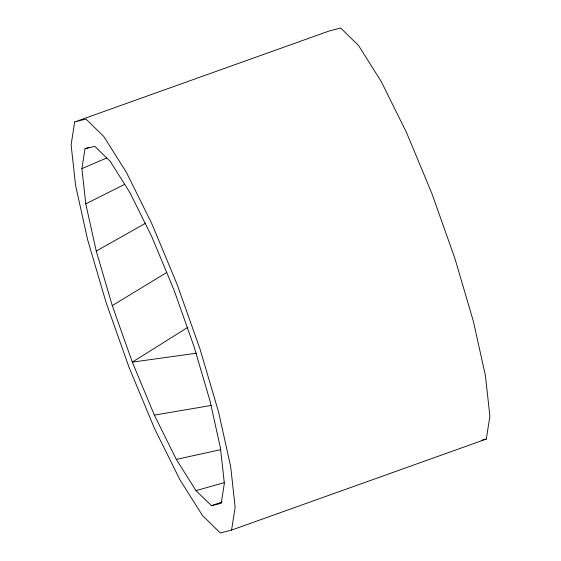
<?xml version="1.0" encoding="UTF-8"?>
<svg xmlns="http://www.w3.org/2000/svg" width="561" height="561" viewBox="0 0 561 561"><rect width="100%" height="100%" fill="white"/><g stroke="black" fill="none" stroke-linecap="round" stroke-linejoin="round"><path stroke-width="0.84" d="M74.683 121.933L71.114 144.773L75.574 185.354L87.621 239.701L106.078 302.498L129.149 367.595L154.563 428.625L179.836 479.606L202.5 515.559L220.326 532.95L231.574 530.089L486.317 439.067L489.886 416.227L485.426 375.646L473.379 321.299L454.922 258.502L431.851 193.405L406.437 132.375L381.164 81.394L358.5 45.441L340.674 28.05L329.426 30.911L74.683 121.933L85.938 119.072L103.764 136.463L126.421 172.416L151.694 223.397L177.115 284.427L200.179 349.524L218.643 412.321L230.69 466.668L235.143 507.249L231.574 530.089M85.006 148.784L94.774 146.302L110.258 161.407L129.935 192.626L151.884 236.896L173.959 289.897L193.987 346.432L210.017 400.961L220.48 448.162L224.351 483.4L221.251 503.238L211.483 505.72L195.999 490.616L176.322 459.396L154.373 415.126L132.305 362.125L112.27 305.591L96.24 251.062L85.777 203.86L81.906 168.623L85.006 148.784L89.129 147.333M187.935 327.28L132.305 362.125L196.525 353.206M112.27 305.591L166.785 272.471M96.24 251.062L145.734 223.138M85.777 203.86L124.865 184.232M81.906 168.623L106.807 157.929M211.483 505.72L222.198 501.934M195.999 490.616L224.617 482.558M481.492 440.294L486.317 439.067M176.322 459.396L220.761 449.67M154.373 415.126L211.245 405.435"/></g></svg>
